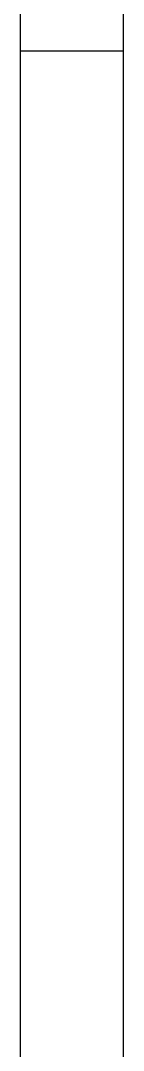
# Model space of a CAD drawing. Header units: millimetres. Extents: x 0 to 420, y 0 to 297.
# Drawn here: x 410 to 420, y 51.4 to 151.2 of the extents above; entities that cross this region are included whole.
import ezdxf

# ---------------------------------------------------------------- set-up
doc = ezdxf.new("R2010")
doc.units = ezdxf.units.MM
doc.layers.add('1', color=7, linetype='Continuous')

msp = doc.modelspace()

# ---------------------------------------------------------------- linework, layer by layer
at = {"color": 4}
msp.add_line((420, 148.25), (410, 148.25), dxfattribs=at)
at = {"layer": '1', "color": 4}
msp.add_line((420, 0), (420, 297), dxfattribs=at)
msp.add_line((420, 0), (420, 297), dxfattribs=at)
at = {"layer": '1', "color": 30, "linetype": 'Continuous'}
msp.add_line((410, 10), (410, 287), dxfattribs=at)
msp.add_line((410, 10), (410, 287), dxfattribs=at)

doc.saveas('drawing.dxf')
